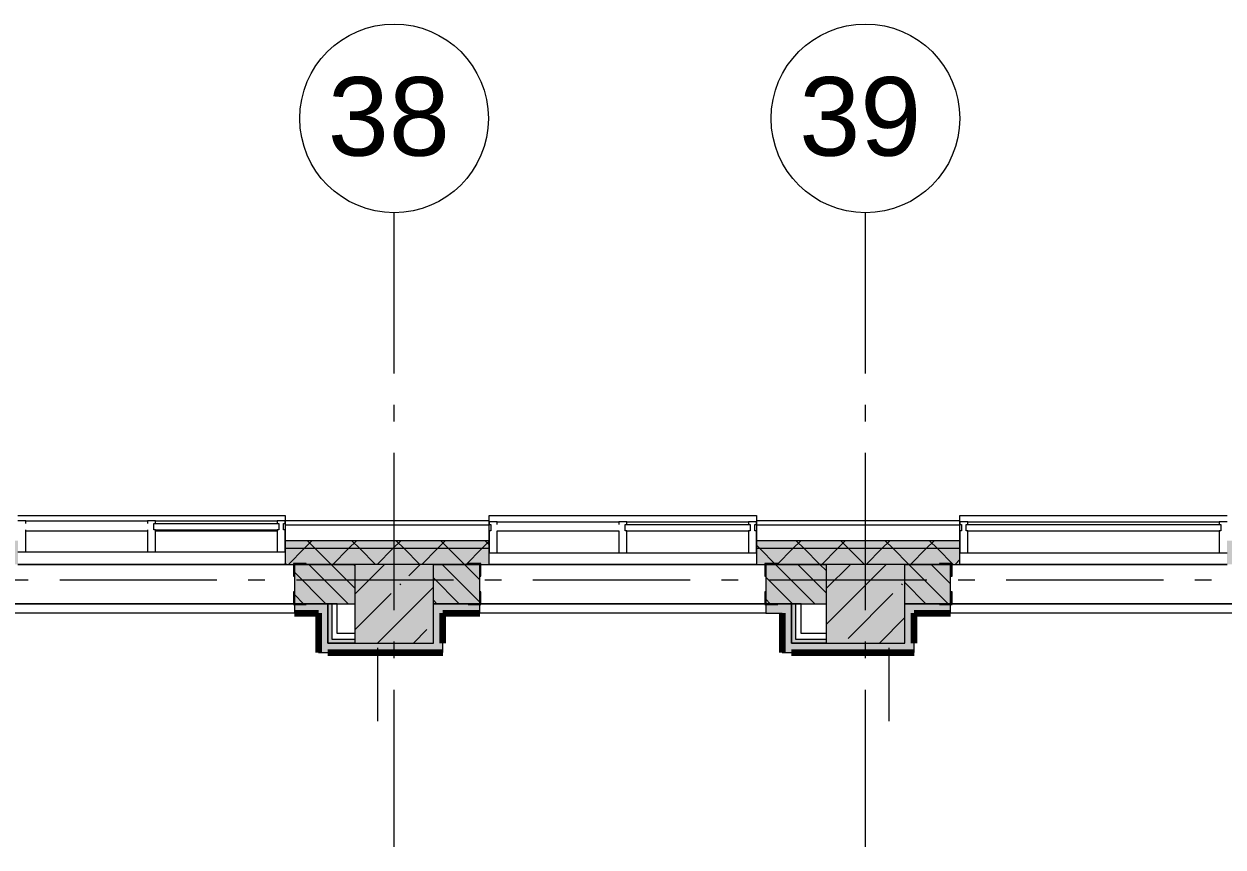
# Model space of a CAD drawing. Header units: millimetres. Extents: x -537608 to 253996, y -217170 to 186033.
# Drawn here: x -317667 to -310036, y -46698 to -41465 of the extents above; entities that cross this region are included whole.
import ezdxf

# ---------------------------------------------------------------- set-up
doc = ezdxf.new("R2010")
doc.units = ezdxf.units.MM
doc.layers.add('16) Лак 1.6м', color=160, linetype='Continuous', lineweight=90)
doc.layers.add('PDF _Геометрия', color=7, linetype='Continuous')
doc.layers.add('PDF _Текст', color=7, linetype='Continuous')
doc.layers.add('PDF _Сплошная заливка', color=7, linetype='Continuous', true_color=0xffffff)
doc.styles.add('PDF ArialMT', font='arial.ttf')

msp = doc.modelspace()

# ---------------------------------------------------------------- hatches: boundary and pattern name
at = {"layer": 'PDF _Сплошная заливка', "transparency": 33554559}
h = msp.add_hatch(color=256, dxfattribs=at)
h.paths.add_polyline_path([(-291511.3559, -44800.6673), (-291511.3559, -44750.6671), (-298005.3554, -44750.6671), (-298005.3554, -44800.6673), (-292091.069, -44800.6673)], flags=0)
h.paths.add_polyline_path([(-302705.3583, -44800.6673), (-302705.3583, -44750.6671), (-303995.3569, -44750.6671), (-303995.3569, -44800.6673), (-302984.786, -44800.6673)], flags=0)
h.paths.add_polyline_path([(-300051.8592, -44800.6673), (-299705.3584, -44800.6673), (-299705.3584, -44750.6671), (-301005.3596, -44750.6671), (-301005.3596, -44800.6673), (-300470.8499, -44800.6673)], flags=0)
h.paths.add_polyline_path([(-305695.3599, -44800.6673), (-305695.3599, -44750.6671), (-307010.3586, -44750.6671), (-307010.3586, -44800.6673), (-305917.7084, -44800.6673)], flags=0)
h.paths.add_polyline_path([(-308850.6309, -44800.6673), (-308710.3573, -44800.6673), (-308710.3573, -44750.6671), (-310010.3585, -44750.6671), (-310010.3585, -44800.6673), (-309688.6081, -44800.6673)], flags=0)
h.paths.add_polyline_path([(-311710.3615, -44800.6673), (-311710.3615, -44750.6671), (-313005.3593, -44750.6671), (-313005.3593, -44800.6673), (-311783.5533, -44800.6673)], flags=0)
h.paths.add_polyline_path([(-318068.389, -44800.6673), (-317705.3621, -44800.6673), (-317705.3621, -44750.6671), (-319005.3634, -44750.6671), (-319005.3634, -44800.6673), (-318906.3662, -44800.6673)], flags=0)
h.paths.add_polyline_path([(-314705.3622, -44800.6673), (-314705.3622, -44750.6671), (-316005.3592, -44750.6671), (-316005.3592, -44800.6673), (-314716.4758, -44800.6673)], flags=0)
h.paths.add_polyline_path([(-320705.362, -44800.6673), (-320705.362, -44750.6671), (-322005.3633, -44750.6671), (-322005.3633, -44800.6673), (-321001.3114, -44800.6673)], flags=0)
h.paths.add_polyline_path([(-324772.2154, -44800.6673), (-323705.3619, -44800.6673), (-323705.3619, -44750.6671), (-325005.3632, -44750.6671), (-325005.3632, -44800.6673)], flags=0)
h.paths.add_polyline_path([(-326867.1607, -44800.6673), (-326705.3618, -44800.6673), (-326705.3618, -44750.6671), (-328311.3625, -44750.6671), (-328311.3625, -44800.6673), (-327286.1471, -44800.6673)], flags=0)
h.paths.add_polyline_path([(-331311.3624, -44800.6673), (-330011.3654, -44800.6673), (-330011.3654, -44750.6671), (-331311.3624, -44750.6671)], flags=0)
h.paths.add_polyline_path([(-339011.3695, -44800.6673), (-339011.3695, -44750.6671), (-342211.3659, -44750.6671), (-342211.3659, -44800.6673), (-339017.8456, -44800.6673)], flags=0)
h = msp.add_hatch(color=256, dxfattribs=at)
h.paths.add_polyline_path([(-291411.3555, -44900.6677), (-291411.3555, -44800.6673), (-298005.3554, -44800.6673), (-298005.3554, -44900.6677), (-292091.069, -44900.6677)], flags=0)
h.paths.add_polyline_path([(-300051.8592, -44900.6677), (-299705.3584, -44900.6677), (-299705.3584, -44800.6673), (-301005.3596, -44800.6673), (-301005.3596, -44900.6677), (-300470.8499, -44900.6677)], flags=0)
h.paths.add_polyline_path([(-303822.7632, -44900.6677), (-302705.3583, -44900.6677), (-302705.3583, -44800.6673), (-303995.3569, -44800.6673), (-303995.3569, -44900.6677)], flags=0)
h.paths.add_polyline_path([(-306061.3579, -44900.6677), (-305695.3599, -44900.6677), (-305695.3599, -44800.6673), (-307010.3586, -44800.6673), (-307010.3586, -44900.6677), (-306336.6949, -44900.6677)], flags=0)
h.paths.add_polyline_path([(-308850.6309, -44900.6677), (-308710.3573, -44900.6677), (-308710.3573, -44800.6673), (-310010.3585, -44800.6673), (-310010.3585, -44900.6677), (-309688.6081, -44900.6677)], flags=0)
h.paths.add_polyline_path([(-312061.362, -44900.6677), (-311710.3615, -44900.6677), (-311710.3615, -44800.6673), (-313005.3593, -44800.6673), (-313005.3593, -44900.6677), (-312202.5441, -44900.6677)], flags=0)
h.paths.add_polyline_path([(-316005.3592, -44900.6677), (-314705.3622, -44900.6677), (-314705.3622, -44800.6673), (-316005.3592, -44800.6673)], flags=0)
h.paths.add_polyline_path([(-318068.389, -44900.6677), (-317705.3621, -44900.6677), (-317705.3621, -44800.6673), (-319005.3634, -44800.6673), (-319005.3634, -44900.6677), (-318906.3662, -44900.6677)], flags=0)
h.paths.add_polyline_path([(-323934.2382, -44900.6677), (-323705.3619, -44900.6677), (-323705.3619, -44800.6673), (-325005.3632, -44800.6673), (-325005.3632, -44900.6677), (-324061.3615, -44900.6677)], flags=0)
h.paths.add_polyline_path([(-321420.3022, -44900.6677), (-320705.362, -44900.6677), (-320705.362, -44800.6673), (-322005.3633, -44800.6673), (-322005.3633, -44900.6677), (-321839.293, -44900.6677)], flags=0)
h.paths.add_polyline_path([(-326705.3618, -44900.6677), (-326705.3618, -44800.6673), (-328311.3625, -44800.6673), (-328311.3625, -44900.6677), (-326867.1607, -44900.6677)], flags=0)
h.paths.add_polyline_path([(-330011.3654, -44900.6677), (-330011.3654, -44800.6673), (-331311.3624, -44800.6673), (-331311.3624, -44900.6677), (-330219.0739, -44900.6677)], flags=0)
h.paths.add_polyline_path([(-342261.3661, -44900.6677), (-339011.3695, -44900.6677), (-339011.3695, -44800.6673), (-342261.3661, -44800.6673)], flags=0)
h = msp.add_hatch(color=256, dxfattribs=at)
h.paths.add_polyline_path([(-296280.9595, -45150.6667), (-294561.356, -45150.6667), (-294561.356, -44900.6677), (-297061.3581, -44900.6677), (-297061.3581, -45150.6667), (-297001.3553, -45150.6667)], flags=0)
h.paths.add_polyline_path([(-299764.9091, -45150.6667), (-299764.9091, -44900.6677), (-300944.909, -44900.6677), (-300944.909, -45150.6667), (-300051.8592, -45150.6667)], flags=0)
h.paths.add_polyline_path([(-297561.3559, -45150.6667), (-297561.3559, -44900.6677), (-297944.9091, -44900.6677), (-297944.9091, -45150.6667), (-297801.3587, -45150.6667)], flags=0)
h.paths.add_polyline_path([(-306001.3593, -45150.6667), (-305754.9106, -45150.6667), (-305754.9106, -44900.6677), (-306061.3579, -44900.6677), (-306061.3579, -45150.6667)], flags=0)
h.paths.add_polyline_path([(-302984.786, -45150.6667), (-302764.909, -45150.6667), (-302764.909, -44900.6677), (-303061.3579, -44900.6677), (-303061.3579, -45150.6667), (-303001.3594, -45150.6667)], flags=0)
h.paths.add_polyline_path([(-303741.36, -45150.6667), (-303561.3601, -45150.6667), (-303561.3601, -44900.6677), (-303934.9106, -44900.6677), (-303934.9106, -45150.6667), (-303822.7632, -45150.6667)], flags=0)
h.paths.add_polyline_path([(-306561.36, -45150.6667), (-306561.36, -44900.6677), (-306701.358, -44900.6677), (-306701.358, -45150.6667)], flags=0)
h.paths.add_polyline_path([(-306755.6857, -45150.6667), (-306736.3607, -45150.6667), (-306736.3607, -44900.6677), (-306949.9122, -44900.6677), (-306949.9122, -45150.6667), (-306761.3608, -45150.6667)], flags=0)
h.paths.add_polyline_path([(-308850.6309, -45150.6667), (-308769.9123, -45150.6667), (-308769.9123, -44900.6677), (-309949.9121, -44900.6677), (-309949.9121, -45150.6667), (-309688.6081, -45150.6667)], flags=0)
h.paths.add_polyline_path([(-312781.3616, -45150.6667), (-312561.3598, -45150.6667), (-312561.3598, -44900.6677), (-312944.9129, -44900.6677), (-312944.9129, -45150.6667)], flags=0)
h.paths.add_polyline_path([(-315561.3597, -45150.6667), (-315561.3597, -44900.6677), (-315944.9128, -44900.6677), (-315944.9128, -45150.6667), (-315732.9329, -45150.6667)], flags=0)
h.paths.add_polyline_path([(-312061.362, -45150.6667), (-311769.9122, -45150.6667), (-311769.9122, -44900.6677), (-312061.362, -44900.6677), (-312061.362, -45134.7692)], flags=0)
h.paths.add_polyline_path([(-315061.3619, -45150.6667), (-314764.9129, -45150.6667), (-314764.9129, -44900.6677), (-315061.3619, -44900.6677), (-315061.3619, -45134.7692)], flags=0)
h.paths.add_polyline_path([(-318906.3662, -45150.6667), (-317764.9128, -45150.6667), (-317764.9128, -44900.6677), (-318944.9127, -44900.6677), (-318944.9127, -45150.6667)], flags=0)
h.paths.add_polyline_path([(-321001.3114, -45150.6667), (-320764.917, -45150.6667), (-320764.917, -44900.6677), (-321945.5326, -44900.6677), (-321945.5326, -45150.6667), (-321001.3631, -45150.6667)], flags=0)
h.paths.add_polyline_path([(-324944.9168, -45150.6667), (-324561.3637, -45150.6667), (-324561.3637, -44900.6677), (-324944.9168, -44900.6677), (-324944.9168, -44956.8232)], flags=0)
h.paths.add_polyline_path([(-324001.3631, -45150.6667), (-323765.5327, -45150.6667), (-323765.5327, -44900.6677), (-324061.3615, -44900.6677), (-324061.3615, -45150.6667)], flags=0)
h.paths.add_polyline_path([(-327561.3636, -45150.6667), (-327561.3636, -44900.6677), (-327611.3638, -44900.6677), (-327611.3638, -45150.6667)], flags=0)
h.paths.add_polyline_path([(-330551.3609, -45150.6667), (-330071.364, -45150.6667), (-330071.364, -44900.6677), (-330611.368, -44900.6677), (-330611.368, -45150.6667)], flags=0)
h.paths.add_polyline_path([(-326764.9169, -45150.6667), (-326764.9169, -44900.6677), (-327061.3657, -44900.6677), (-327061.3657, -45150.6667), (-326867.1607, -45150.6667)], flags=0)
h.paths.add_polyline_path([(-328251.3639, -45150.6667), (-328111.3659, -45150.6667), (-328111.3659, -44900.6677), (-328251.3639, -44900.6677), (-328251.3639, -44956.8232)], flags=0)
h.paths.add_polyline_path([(-331111.3615, -45150.6667), (-331111.3615, -44900.6677), (-331251.3638, -44900.6677), (-331251.3638, -45150.6667)], flags=0)
h.paths.add_polyline_path([(-339611.3634, -45150.6667), (-339071.368, -45150.6667), (-339071.368, -44900.6677), (-339611.3634, -44900.6677)], flags=0)
for points in [[(-315561.3597, -45400.6677), (-315061.3619, -45400.6677), (-315061.3619, -44900.6677), (-315561.3597, -44900.6677), (-315561.3597, -45312.8143)], [(-312561.3598, -45400.6677), (-312061.362, -45400.6677), (-312061.362, -44900.6677), (-312561.3598, -44900.6677), (-312561.3598, -45312.8143)]]:
    msp.add_hatch(color=256, dxfattribs=at).paths.add_polyline_path(points)
at = {"layer": 'PDF _Сплошная заливка', "true_color": 0xff7d7d, "transparency": 33554559}
h = msp.add_hatch(color=11, dxfattribs=at)
h.paths.add_polyline_path([(-315732.9329, -45210.6673), (-315732.9329, -45150.6667), (-315944.9128, -45150.6667), (-315944.9128, -45210.6673), (-315792.9358, -45210.6673)], flags=0)
h.paths.add_polyline_path([(-318068.389, -45210.6673), (-317764.9128, -45210.6673), (-317764.9128, -45150.6667), (-318944.9127, -45150.6667), (-318944.9127, -45210.6673), (-318906.3662, -45210.6673)], flags=0)
h.paths.add_polyline_path([(-320764.917, -45210.6673), (-320764.917, -45150.6667), (-321001.3631, -45150.6667), (-321001.3114, -45210.6673)], flags=0)
for points in [[(-315061.3619, -45400.6677), (-315001.359, -45400.6677), (-315001.359, -45150.6667), (-315061.3619, -45150.6667), (-315061.3619, -45312.8143)], [(-312061.362, -45400.6677), (-312001.3591, -45400.6677), (-312001.3591, -45150.6667), (-312061.362, -45150.6667), (-312061.362, -45312.8143)], [(-315561.3597, -45460.6684), (-315001.359, -45460.6684), (-315001.359, -45400.6677), (-315732.9329, -45400.6677), (-315732.9329, -45460.6684)], [(-312561.3598, -45460.6684), (-312001.3591, -45460.6684), (-312001.3591, -45400.6677), (-312781.3616, -45400.6677), (-312781.3616, -45460.6684)]]:
    msp.add_hatch(color=11, dxfattribs=at).paths.add_polyline_path(points)
h = msp.add_hatch(color=11, dxfattribs=at)
h.paths.add_polyline_path([(-312841.3601, -45210.6673), (-312781.3616, -45210.6673), (-312781.3616, -45150.6667), (-312944.9129, -45150.6667), (-312944.9129, -45210.6673)], flags=0)
h.paths.add_polyline_path([(-315001.359, -45210.6673), (-314764.9129, -45210.6673), (-314764.9129, -45150.6667), (-315001.359, -45150.6667)], flags=0)
h = msp.add_hatch(color=11, dxfattribs=at)
h.paths.add_polyline_path([(-306821.3594, -45210.6673), (-306761.3608, -45210.6673), (-306761.3608, -45150.6667), (-306949.9122, -45150.6667), (-306949.9122, -45210.6673)], flags=0)
h.paths.add_polyline_path([(-311769.9122, -45210.6673), (-311769.9122, -45150.6667), (-312001.3591, -45150.6667), (-312001.3591, -45210.6673), (-311783.5533, -45210.6673)], flags=0)
h.paths.add_polyline_path([(-308850.6309, -45210.6673), (-308769.9123, -45210.6673), (-308769.9123, -45150.6667), (-309949.9121, -45150.6667), (-309949.9121, -45210.6673), (-309688.6081, -45210.6673)], flags=0)

# ---------------------------------------------------------------- linework, layer by layer
at = {"layer": '16) Лак 1.6м'}
for p, q in [((-315944.9128, -45210.6673), (-315792.9358, -45210.6673)), ((-315792.9358, -45210.6673), (-315792.9358, -45460.6684)), ((-315001.359, -45400.6677), (-315001.359, -45210.6673)), ((-315001.359, -45210.6673), (-314764.9129, -45210.6673)), ((-312841.3601, -45210.6673), (-312841.3601, -45460.6684)), ((-312001.3591, -45400.6677), (-312001.3591, -45210.6673)), ((-312001.3591, -45210.6673), (-311769.9122, -45210.6673)), ((-315732.9329, -45460.6684), (-315001.359, -45460.6684)), ((-312781.3616, -45460.6684), (-312001.3591, -45460.6684))]:
    msp.add_line(p, q, dxfattribs=at)
at = {"layer": 'PDF _Геометрия', "color": 253, "lineweight": 9, "true_color": 0xaaaaaa}
for p, q in [((-315311.3629, -43685.9988), (-315311.3629, -42664.7363)), ((-312311.3587, -43685.9988), (-312311.3587, -42664.7363)), ((-315311.3629, -43991.8325), (-315311.3629, -43885.9997)), ((-312311.3587, -43991.8325), (-312311.3587, -43885.9997)), ((-315311.3629, -45191.8333), (-315311.3629, -44191.8334)), ((-312311.3587, -45191.8333), (-312311.3587, -44191.8334)), ((-317705.3621, -44589.6671), (-316005.3592, -44589.6671)), ((-316005.3592, -44589.6671), (-316005.3592, -44623.6665)), ((-314705.3622, -44623.6665), (-314705.3622, -44589.6671)), ((-314705.3622, -44589.6671), (-313005.3593, -44589.6671)), ((-313005.3593, -44589.6671), (-313005.3593, -44623.6665)), ((-311710.3615, -44623.6665), (-311710.3615, -44589.6671)), ((-311710.3615, -44589.6671), (-310010.3585, -44589.6671)), ((-317655.3619, -44687.6673), (-316880.3629, -44687.6673)), ((-316880.3629, -44689.6675), (-317655.3619, -44689.6675)), ((-316830.3627, -44687.6673), (-316055.3594, -44687.6673)), ((-316055.3594, -44689.6675), (-316830.3627, -44689.6675)), ((-313880.3587, -44689.6675), (-314655.362, -44689.6675)), ((-313830.3585, -44687.6673), (-313055.3595, -44687.6673)), ((-313055.3595, -44689.6675), (-313830.3585, -44689.6675)), ((-311660.3613, -44687.6673), (-310060.3587, -44687.6673)), ((-310060.3587, -44689.6675), (-311660.3613, -44689.6675)), ((-317638.9564, -45000.6682), (-317744.7913, -45000.6682)), ((-316438.9599, -45000.6682), (-317438.9599, -45000.6682)), ((-316133.1241, -45000.6682), (-316238.959, -45000.6682)), ((-314933.1233, -45000.6682), (-315933.1232, -45000.6682)), ((-314627.2918, -45000.6682), (-314733.1224, -45000.6682)), ((-313427.291, -45000.6682), (-314427.291, -45000.6682)), ((-313121.4552, -45000.6682), (-313227.2901, -45000.6682)), ((-311921.4586, -45000.6682), (-312921.4586, -45000.6682)), ((-311615.6228, -45000.6682), (-311721.4578, -45000.6682)), ((-310415.6221, -45000.6682), (-311415.622, -45000.6682)), ((-310109.7906, -45000.6682), (-310215.6212, -45000.6682)), ((-315311.3629, -45497.6669), (-315311.3629, -45391.832)), ((-312311.3587, -45497.6669), (-312311.3587, -45391.832)), ((-315311.3629, -46697.6656), (-315311.3629, -45697.6656)), ((-312311.3587, -46697.6656), (-312311.3587, -45697.6656))]:
    msp.add_line(p, q, dxfattribs=at)
at = {"layer": 'PDF _Геометрия', "lineweight": 9}
for p, q in [((-317655.3619, -44623.6665), (-317705.3621, -44623.6665)), ((-317655.3619, -44640.6662), (-317655.3619, -44623.6665)), ((-317655.3619, -44623.6665), (-316880.3629, -44623.6665)), ((-316830.3627, -44623.6665), (-316880.3629, -44623.6665)), ((-316880.3629, -44623.6665), (-316880.3629, -44640.6662)), ((-316830.3627, -44623.6665), (-316055.3594, -44623.6665)), ((-316830.3627, -44640.6662), (-316830.3627, -44623.6665)), ((-316005.3592, -44623.6665), (-316055.3594, -44623.6665)), ((-316055.3594, -44623.6665), (-316055.3594, -44640.6662)), ((-314705.3622, -44623.6665), (-316005.3592, -44623.6665)), ((-316005.3592, -44623.6665), (-316005.3592, -44650.6667)), ((-316005.3592, -44640.6662), (-316005.3592, -44623.6665)), ((-314705.3622, -44650.6667), (-314705.3622, -44623.6665)), ((-314655.362, -44630.6679), (-314705.3622, -44630.6679)), ((-314705.3622, -44630.6679), (-314705.3622, -44647.6676)), ((-314655.362, -44647.6676), (-314655.362, -44630.6679)), ((-314655.362, -44630.6679), (-313880.3587, -44630.6679)), ((-313830.3585, -44630.6679), (-313880.3587, -44630.6679)), ((-313880.3587, -44630.6679), (-313880.3587, -44647.6676)), ((-313830.3585, -44630.6679), (-313055.3595, -44630.6679)), ((-313830.3585, -44647.6676), (-313830.3585, -44630.6679)), ((-313005.3593, -44630.6679), (-313055.3595, -44630.6679)), ((-313055.3595, -44630.6679), (-313055.3595, -44647.6676)), ((-311710.3615, -44623.6665), (-313005.3593, -44623.6665)), ((-313005.3593, -44623.6665), (-313005.3593, -44650.6667)), ((-313005.3593, -44647.6676), (-313005.3593, -44630.6679)), ((-311710.3615, -44650.6667), (-311710.3615, -44623.6665)), ((-311660.3613, -44630.6679), (-311710.3615, -44630.6679)), ((-311710.3615, -44630.6679), (-311710.3615, -44647.6676)), ((-311660.3613, -44647.6676), (-311660.3613, -44630.6679)), ((-311660.3613, -44630.6679), (-310060.3587, -44630.6679)), ((-310010.3585, -44630.6679), (-310060.3587, -44630.6679)), ((-310060.3587, -44630.6679), (-310060.3587, -44647.6676)), ((-317655.3619, -44820.6683), (-317655.3619, -44680.6681)), ((-316880.3629, -44680.6681), (-316880.3629, -44820.6683)), ((-316840.361, -44680.6681), (-316840.361, -44640.6662)), ((-316840.361, -44640.6662), (-316830.3627, -44640.6662)), ((-316830.3627, -44680.6681), (-316840.361, -44680.6681)), ((-316830.3627, -44640.6662), (-316055.3594, -44640.6662)), ((-316830.3627, -44680.6681), (-316055.3594, -44680.6681)), ((-316830.3627, -44820.6683), (-316830.3627, -44680.6681)), ((-316055.3594, -44640.6662), (-316045.3611, -44640.6662)), ((-316045.3611, -44680.6681), (-316055.3594, -44680.6681)), ((-316055.3594, -44680.6681), (-316055.3594, -44820.6683)), ((-316045.3611, -44640.6662), (-316045.3611, -44680.6681)), ((-316015.3618, -44680.6681), (-316015.3618, -44640.6662)), ((-316015.3618, -44640.6662), (-316005.3592, -44640.6662)), ((-316005.3592, -44680.6681), (-316015.3618, -44680.6681)), ((-316005.3592, -44650.6667), (-316005.3592, -44750.6671)), ((-314705.3622, -44650.6667), (-316005.3592, -44650.6667)), ((-316005.3592, -44820.6683), (-316005.3592, -44680.6681)), ((-314705.3622, -44647.6676), (-314695.3596, -44647.6676)), ((-314705.3622, -44750.6671), (-314705.3622, -44650.6667)), ((-314695.3596, -44687.6673), (-314705.3622, -44687.6673)), ((-314705.3622, -44687.6673), (-314705.3622, -44827.6675)), ((-314695.3596, -44647.6676), (-314695.3596, -44687.6673)), ((-314655.362, -44827.6675), (-314655.362, -44687.6673)), ((-313880.3587, -44687.6673), (-313880.3587, -44827.6675)), ((-313840.3611, -44687.6673), (-313840.3611, -44647.6676)), ((-313840.3611, -44647.6676), (-313830.3585, -44647.6676)), ((-313830.3585, -44687.6673), (-313840.3611, -44687.6673)), ((-313830.3585, -44647.6676), (-313055.3595, -44647.6676)), ((-313830.3585, -44827.6675), (-313830.3585, -44687.6673)), ((-313055.3595, -44647.6676), (-313045.3612, -44647.6676)), ((-313045.3612, -44687.6673), (-313055.3595, -44687.6673)), ((-313055.3595, -44687.6673), (-313055.3595, -44827.6675)), ((-313045.3612, -44647.6676), (-313045.3612, -44687.6673)), ((-313015.3619, -44687.6673), (-313015.3619, -44647.6676)), ((-313015.3619, -44647.6676), (-313005.3593, -44647.6676)), ((-313005.3593, -44687.6673), (-313015.3619, -44687.6673)), ((-313005.3593, -44650.6667), (-313005.3593, -44750.6671)), ((-311710.3615, -44650.6667), (-313005.3593, -44650.6667)), ((-313005.3593, -44827.6675), (-313005.3593, -44687.6673)), ((-311710.3615, -44647.6676), (-311700.3588, -44647.6676)), ((-311710.3615, -44750.6671), (-311710.3615, -44650.6667)), ((-311700.3588, -44687.6673), (-311710.3615, -44687.6673)), ((-311710.3615, -44687.6673), (-311710.3615, -44827.6675)), ((-311700.3588, -44647.6676), (-311700.3588, -44687.6673)), ((-311670.3596, -44687.6673), (-311670.3596, -44647.6676)), ((-311670.3596, -44647.6676), (-311660.3613, -44647.6676)), ((-311660.3613, -44687.6673), (-311670.3596, -44687.6673)), ((-311660.3613, -44647.6676), (-310060.3587, -44647.6676)), ((-311660.3613, -44827.6675), (-311660.3613, -44687.6673)), ((-310060.3587, -44647.6676), (-310050.3604, -44647.6676)), ((-310050.3604, -44687.6673), (-310060.3587, -44687.6673)), ((-310060.3587, -44687.6673), (-310060.3587, -44827.6675)), ((-310050.3604, -44647.6676), (-310050.3604, -44687.6673)), ((-316005.3592, -44750.6671), (-316005.3592, -44800.6673)), ((-314705.3622, -44750.6671), (-316005.3592, -44750.6671)), ((-315883.812, -44800.6673), (-315833.8117, -44750.6671)), ((-315812.5922, -44800.6673), (-315862.5924, -44750.6671)), ((-315600.9697, -44800.6673), (-315550.9695, -44750.6671)), ((-315529.75, -44800.6673), (-315579.7459, -44750.6671)), ((-315318.1275, -44800.6673), (-315268.1273, -44750.6671)), ((-315246.9034, -44800.6673), (-315296.9037, -44750.6671)), ((-315035.281, -44800.6673), (-314985.2807, -44750.6671)), ((-314964.0612, -44800.6673), (-315014.0614, -44750.6671)), ((-314752.4387, -44800.6673), (-314705.3622, -44753.5887)), ((-314705.3622, -44776.5262), (-314731.2192, -44750.6671)), ((-314705.3622, -44800.6673), (-314705.3622, -44750.6671)), ((-313005.3593, -44750.6671), (-313005.3593, -44800.6673)), ((-311710.3615, -44750.6671), (-313005.3593, -44750.6671)), ((-312984.1613, -44800.6673), (-313005.3593, -44779.4694)), ((-312772.5388, -44800.6673), (-312722.5386, -44750.6671)), ((-312701.3191, -44800.6673), (-312751.3193, -44750.6671)), ((-312489.6965, -44800.6673), (-312439.6963, -44750.6671)), ((-312418.4768, -44800.6673), (-312468.477, -44750.6671)), ((-312206.8543, -44800.6673), (-312156.8541, -44750.6671)), ((-312135.6346, -44800.6673), (-312185.6348, -44750.6671)), ((-311924.012, -44800.6673), (-311874.0119, -44750.6671)), ((-311852.7923, -44800.6673), (-311902.7925, -44750.6671)), ((-311710.3615, -44800.6673), (-311710.3615, -44750.6671)), ((-317705.3621, -44820.6683), (-317655.3619, -44820.6683)), ((-317655.3619, -44820.6683), (-316880.3629, -44820.6683)), ((-316880.3629, -44820.6683), (-316830.3627, -44820.6683)), ((-316830.3627, -44820.6683), (-316055.3594, -44820.6683)), ((-316055.3594, -44820.6683), (-316005.3592, -44820.6683)), ((-316005.3592, -44800.6673), (-316005.3592, -44900.6677)), ((-314705.3622, -44800.6673), (-316005.3592, -44800.6673)), ((-315983.8124, -44900.6677), (-315883.812, -44800.6673)), ((-315712.5918, -44900.6677), (-315812.5922, -44800.6673)), ((-315700.9702, -44900.6677), (-315600.9697, -44800.6673)), ((-315429.7495, -44900.6677), (-315529.75, -44800.6673)), ((-315418.1236, -44900.6677), (-315318.1275, -44800.6673)), ((-315146.903, -44900.6677), (-315246.9034, -44800.6673)), ((-315135.2814, -44900.6677), (-315035.281, -44800.6673)), ((-314864.0608, -44900.6677), (-314964.0612, -44800.6673)), ((-314852.4392, -44900.6677), (-314752.4387, -44800.6673)), ((-314705.3622, -44900.6677), (-314705.3622, -44800.6673)), ((-314705.3622, -44827.6675), (-314655.362, -44827.6675)), ((-314655.362, -44827.6675), (-313880.3587, -44827.6675)), ((-313880.3587, -44827.6675), (-313830.3585, -44827.6675)), ((-313830.3585, -44827.6675), (-313055.3595, -44827.6675)), ((-313055.3595, -44827.6675), (-313005.3593, -44827.6675)), ((-313005.3593, -44800.6673), (-313005.3593, -44900.6677)), ((-311710.3615, -44800.6673), (-313005.3593, -44800.6673)), ((-312884.1608, -44900.6677), (-312984.1613, -44800.6673)), ((-312872.5392, -44900.6677), (-312772.5388, -44800.6673)), ((-312601.3186, -44900.6677), (-312701.3191, -44800.6673)), ((-312589.6969, -44900.6677), (-312489.6965, -44800.6673)), ((-312318.4764, -44900.6677), (-312418.4768, -44800.6673)), ((-312306.8547, -44900.6677), (-312206.8543, -44800.6673)), ((-312035.6342, -44900.6677), (-312135.6346, -44800.6673)), ((-312024.0125, -44900.6677), (-311924.012, -44800.6673)), ((-311752.7919, -44900.6677), (-311852.7923, -44800.6673)), ((-311710.3615, -44900.6677), (-311710.3615, -44800.6673)), ((-311710.3615, -44827.6675), (-311660.3613, -44827.6675)), ((-311660.3613, -44827.6675), (-310060.3587, -44827.6675)), ((-310060.3587, -44827.6675), (-310010.3585, -44827.6675)), ((-316005.3592, -44900.6677), (-317705.3621, -44900.6677)), ((-317705.3621, -44900.6677), (-316005.3592, -44900.6677)), ((-315995.434, -44900.6677), (-316005.3592, -44890.7405)), ((-316005.3592, -44900.6677), (-315561.3597, -44900.6677)), ((-315561.3597, -44900.6677), (-315944.9128, -44900.6677)), ((-315944.9128, -44900.6677), (-315944.9128, -45150.6667)), ((-315604.014, -45150.6667), (-315854.0108, -44900.6677)), ((-315561.3597, -45051.8977), (-315712.5918, -44900.6677)), ((-315561.3597, -44910.4766), (-315571.1685, -44900.6677)), ((-315561.3597, -45089.4409), (-315372.5887, -44900.6677)), ((-315061.3619, -44900.6677), (-315561.3597, -44900.6677)), ((-315561.3597, -44900.6677), (-315561.3597, -45400.6677)), ((-315216.4693, -44972.6453), (-315144.4874, -44900.6677)), ((-314764.9129, -44900.6677), (-315061.3619, -44900.6677)), ((-315061.3619, -44900.6677), (-314705.3622, -44900.6677)), ((-315061.3619, -45400.6677), (-315061.3619, -44900.6677)), ((-314764.9129, -45141.2367), (-315005.484, -44900.6677)), ((-314764.9129, -44999.8156), (-314864.0608, -44900.6677)), ((-314764.9129, -45150.6667), (-314764.9129, -44900.6677)), ((-313005.3593, -44900.6677), (-314705.3622, -44900.6677)), ((-314705.3622, -44900.6677), (-313005.3593, -44900.6677)), ((-313005.3593, -44900.6677), (-312561.3598, -44900.6677)), ((-312561.3598, -44900.6677), (-312944.9129, -44900.6677)), ((-312944.9129, -44900.6677), (-312944.9129, -45150.6667)), ((-312634.1641, -45150.6667), (-312884.1608, -44900.6677)), ((-312561.3598, -45082.0477), (-312742.7419, -44900.6677)), ((-312561.3598, -44940.6266), (-312601.3186, -44900.6677)), ((-312561.3598, -45282.8193), (-312179.2061, -44900.6677)), ((-312561.3598, -45054.7203), (-312407.3073, -44900.6677)), ((-312061.362, -44900.6677), (-312561.3598, -44900.6677)), ((-312561.3598, -44900.6677), (-312561.3598, -45400.6677)), ((-311769.9122, -44900.6677), (-312061.362, -44900.6677)), ((-312061.362, -44900.6677), (-311710.3615, -44900.6677)), ((-312061.362, -45400.6677), (-312061.362, -44900.6677)), ((-311785.633, -45150.6667), (-312035.6342, -44900.6677)), ((-311769.9122, -45024.9686), (-311894.2152, -44900.6677)), ((-311769.9122, -45150.6667), (-311769.9122, -44900.6677)), ((-311741.1702, -44900.6677), (-311710.3615, -44869.8568)), ((-310010.3585, -44900.6677), (-311710.3615, -44900.6677)), ((-311710.3615, -44900.6677), (-310010.3585, -44900.6677)), ((-315745.433, -45150.6667), (-315944.9128, -44951.1868)), ((-314896.9063, -45150.6667), (-315061.3619, -44986.2111)), ((-312775.583, -45150.6667), (-312944.9129, -44981.339)), ((-311927.0563, -45150.6667), (-312061.362, -45016.3632)), ((-315886.8562, -45150.6667), (-315944.9128, -45092.6079)), ((-315561.3597, -45317.54), (-315330.5156, -45086.6959)), ((-315416.3926, -45400.6677), (-315061.3619, -45045.6369)), ((-315273.4925, -45029.6706), (-315268.7517, -45024.9298)), ((-312422.2617, -45371.8182), (-312137.1373, -45086.6959)), ((-312080.1142, -45029.6706), (-312075.3691, -45024.9298)), ((-315950.9152, -45150.6667), (-317758.9147, -45150.6667)), ((-317758.9147, -45150.6667), (-315950.9152, -45150.6667)), ((-315944.9128, -45150.6667), (-315732.9329, -45150.6667)), ((-315732.9329, -45150.6667), (-315944.9128, -45150.6667)), ((-315944.9128, -45150.6667), (-315944.9128, -45210.6673)), ((-315732.9329, -45150.6667), (-315732.9329, -45210.6673)), ((-315732.9329, -45210.6673), (-315732.9329, -45150.6667)), ((-315707.9328, -45150.6667), (-315732.9329, -45150.6667)), ((-315732.9329, -45150.6667), (-315561.3597, -45150.6667)), ((-315672.9344, -45150.6667), (-315707.9328, -45150.6667)), ((-315707.9328, -45150.6667), (-315707.9328, -45340.6671)), ((-315672.9344, -45340.6671), (-315672.9344, -45150.6667)), ((-315038.3252, -45150.6667), (-315061.3619, -45127.6322)), ((-315001.359, -45150.6667), (-315061.3619, -45150.6667)), ((-315061.3619, -45150.6667), (-315001.359, -45150.6667)), ((-315001.359, -45150.6667), (-314764.9129, -45150.6667)), ((-314764.9129, -45150.6667), (-315001.359, -45150.6667)), ((-314764.9129, -45210.6673), (-314764.9129, -45150.6667)), ((-312950.911, -45150.6667), (-314758.9148, -45150.6667)), ((-314758.9148, -45150.6667), (-312950.911, -45150.6667)), ((-312917.0063, -45150.6667), (-312944.9129, -45122.7601)), ((-312944.9129, -45150.6667), (-312781.3616, -45150.6667)), ((-312781.3616, -45150.6667), (-312944.9129, -45150.6667)), ((-312944.9129, -45150.6667), (-312944.9129, -45210.6673)), ((-312781.3616, -45150.6667), (-312781.3616, -45210.6673)), ((-312781.3616, -45210.6673), (-312781.3616, -45150.6667)), ((-312756.3615, -45150.6667), (-312781.3616, -45150.6667)), ((-312781.3616, -45150.6667), (-312561.3598, -45150.6667)), ((-312721.3587, -45150.6667), (-312756.3615, -45150.6667)), ((-312756.3615, -45150.6667), (-312756.3615, -45340.6671)), ((-312721.3587, -45340.6671), (-312721.3587, -45150.6667)), ((-312001.3591, -45150.6667), (-312061.362, -45150.6667)), ((-312061.362, -45150.6667), (-312001.3591, -45150.6667)), ((-312001.3591, -45150.6667), (-311769.9122, -45150.6667)), ((-311769.9122, -45150.6667), (-312001.3591, -45150.6667)), ((-311769.9122, -45210.6673), (-311769.9122, -45150.6667)), ((-309955.9103, -45150.6667), (-311759.3584, -45150.6667)), ((-311759.3584, -45150.6667), (-309955.9103, -45150.6667)), ((-315944.9128, -45210.6673), (-317764.9128, -45210.6673)), ((-315732.9329, -45400.6677), (-315732.9329, -45210.6673)), ((-315732.9329, -45210.6673), (-315732.9329, -45340.6671)), ((-312944.9129, -45210.6673), (-314764.9129, -45210.6673)), ((-312944.9129, -45210.6673), (-312841.3601, -45210.6673)), ((-312781.3616, -45400.6677), (-312781.3616, -45210.6673)), ((-312781.3616, -45210.6673), (-312781.3616, -45340.6671)), ((-312223.01, -45400.6677), (-312061.362, -45239.0175)), ((-309949.9121, -45210.6673), (-311769.9122, -45210.6673)), ((-315188.2914, -45400.6677), (-315102.4187, -45314.7928)), ((-315732.9329, -45340.6671), (-315732.9329, -45375.6676)), ((-315732.9329, -45375.6676), (-315732.9329, -45400.6677)), ((-315561.3597, -45400.6677), (-315732.9329, -45400.6677)), ((-315732.9329, -45400.6677), (-315561.3597, -45400.6677)), ((-315707.9328, -45340.6671), (-315707.9328, -45375.6676)), ((-315707.9328, -45375.6676), (-315561.3597, -45375.6676)), ((-315561.3597, -45340.6671), (-315672.9344, -45340.6671)), ((-315561.3597, -45400.6677), (-315061.3619, -45400.6677)), ((-315001.359, -45460.6684), (-315001.359, -45400.6677)), ((-312781.3616, -45340.6671), (-312781.3616, -45375.6676)), ((-312781.3616, -45375.6676), (-312781.3616, -45400.6677)), ((-312561.3598, -45400.6677), (-312781.3616, -45400.6677)), ((-312781.3616, -45400.6677), (-312561.3598, -45400.6677)), ((-312756.3615, -45340.6671), (-312756.3615, -45375.6676)), ((-312756.3615, -45375.6676), (-312561.3598, -45375.6676)), ((-312561.3598, -45340.6671), (-312721.3587, -45340.6671)), ((-312561.3598, -45400.6677), (-312061.362, -45400.6677)), ((-312001.3591, -45460.6684), (-312001.3591, -45400.6677)), ((-315792.9358, -45460.6684), (-315732.9329, -45460.6684)), ((-315416.7414, -45430.667), (-315416.7414, -45896.8182)), ((-312841.3601, -45460.6684), (-312781.3616, -45460.6684)), ((-312161.8748, -45430.667), (-312161.8748, -45896.8182))]:
    msp.add_line(p, q, dxfattribs=at)
at = {"layer": 'PDF _Геометрия', "color": 253, "lineweight": 20, "true_color": 0xaaaaaa}
for p, q in [((-315869.9125, -44894.6675), (-315950.9152, -44894.6675)), ((-315950.9152, -44894.6675), (-315950.9152, -44975.6681)), ((-315944.9128, -44975.6681), (-315944.9128, -44900.6677)), ((-315944.9128, -44900.6677), (-315869.9125, -44900.6677)), ((-315869.9125, -44900.6677), (-315869.9125, -44894.6675)), ((-314758.9148, -44894.6675), (-314839.9133, -44894.6675)), ((-314839.9133, -44894.6675), (-314839.9133, -44900.6677)), ((-314839.9133, -44900.6677), (-314764.9129, -44900.6677)), ((-314764.9129, -44900.6677), (-314764.9129, -44975.6681)), ((-314758.9148, -44975.6681), (-314758.9148, -44894.6675)), ((-312869.9126, -44894.6675), (-312950.911, -44894.6675)), ((-312950.911, -44894.6675), (-312950.911, -44975.6681)), ((-312944.9129, -44975.6681), (-312944.9129, -44900.6677)), ((-312944.9129, -44900.6677), (-312869.9126, -44900.6677)), ((-312869.9126, -44900.6677), (-312869.9126, -44894.6675)), ((-311759.3584, -44894.6675), (-311840.3612, -44894.6675)), ((-311840.3612, -44894.6675), (-311840.3612, -44900.6677)), ((-311840.3612, -44900.6677), (-311765.3609, -44900.6677)), ((-311765.3609, -44900.6677), (-311765.3609, -44975.6681)), ((-311759.3584, -44975.6681), (-311759.3584, -44894.6675)), ((-315950.9152, -44975.6681), (-315944.9128, -44975.6681)), ((-314764.9129, -44975.6681), (-314758.9148, -44975.6681)), ((-312950.911, -44975.6681), (-312944.9129, -44975.6681)), ((-311765.3609, -44975.6681), (-311759.3584, -44975.6681)), ((-315944.9128, -45075.6664), (-315950.9152, -45075.6664)), ((-315950.9152, -45075.6664), (-315950.9152, -45156.6669)), ((-315944.9128, -45150.6667), (-315944.9128, -45075.6664)), ((-314764.9129, -45075.6664), (-314764.9129, -45150.6667)), ((-314758.9148, -45075.6664), (-314764.9129, -45075.6664)), ((-314758.9148, -45156.6669), (-314758.9148, -45075.6664)), ((-312944.9129, -45075.6664), (-312950.911, -45075.6664)), ((-312950.911, -45075.6664), (-312950.911, -45156.6669)), ((-312944.9129, -45150.6667), (-312944.9129, -45075.6664)), ((-311765.3609, -45075.6664), (-311765.3609, -45150.6667)), ((-311759.3584, -45075.6664), (-311765.3609, -45075.6664)), ((-311759.3584, -45156.6669), (-311759.3584, -45075.6664)), ((-315950.9152, -45156.6669), (-315869.9125, -45156.6669)), ((-315869.9125, -45150.6667), (-315944.9128, -45150.6667)), ((-315869.9125, -45156.6669), (-315869.9125, -45150.6667)), ((-314764.9129, -45150.6667), (-314839.9133, -45150.6667)), ((-314839.9133, -45150.6667), (-314839.9133, -45156.6669)), ((-314839.9133, -45156.6669), (-314758.9148, -45156.6669)), ((-312950.911, -45156.6669), (-312869.9126, -45156.6669)), ((-312869.9126, -45150.6667), (-312944.9129, -45150.6667)), ((-312869.9126, -45156.6669), (-312869.9126, -45150.6667)), ((-311765.3609, -45150.6667), (-311840.3612, -45150.6667)), ((-311840.3612, -45150.6667), (-311840.3612, -45156.6669)), ((-311840.3612, -45156.6669), (-311759.3584, -45156.6669))]:
    msp.add_line(p, q, dxfattribs=at)
at = {"layer": 'PDF _Геометрия', "lineweight": 20}
for centre, radius in [((-315311.3609, -42064.7376), 600.0006), ((-312311.3607, -42064.7368), 600.0002)]:
    msp.add_circle(centre, radius, dxfattribs=at)
at = {"layer": 'PDF _Сплошная заливка', "color": 75, "lineweight": 35, "true_color": 0x77b143, "transparency": 33554559}
for points in [[(-315707.9328, -45375.6676), (-315707.9328, -45150.6667), (-315732.9329, -45375.6676), (-315732.9329, -45150.6667)], [(-312756.3615, -45375.6676), (-312756.3615, -45150.6667), (-312781.3616, -45375.6676), (-312781.3616, -45150.6667)], [(-315561.3597, -45400.6677), (-315561.3597, -45375.6676), (-315732.9329, -45400.6677), (-315732.9329, -45375.6676)], [(-312561.3598, -45400.6677), (-312561.3598, -45375.6676), (-312781.3616, -45400.6677), (-312781.3616, -45375.6676)]]:
    msp.add_solid(points, dxfattribs=at)
at = {"layer": 'PDF _Сплошная заливка', "color": 11, "lineweight": 35, "true_color": 0xff7d7d, "transparency": 33554559}
for points in [[(-315732.9329, -45460.6684), (-315732.9329, -45210.6673), (-315792.9358, -45460.6684), (-315792.9358, -45210.6673)], [(-312781.3616, -45460.6684), (-312781.3616, -45210.6673), (-312841.3601, -45460.6684), (-312841.3601, -45210.6673)]]:
    msp.add_solid(points, dxfattribs=at)

# ---------------------------------------------------------------- texts
at = {"layer": 'PDF _Текст', "char_height": 500, "attachment_point": 4, "style": 'PDF ArialMT'}
for s, insert in [('38', (-315732.9157, -42055.6633)), ('39', (-312732.9158, -42055.6633))]:
    msp.add_mtext(s, dxfattribs=dict(at, insert=insert))

doc.saveas('drawing.dxf')
